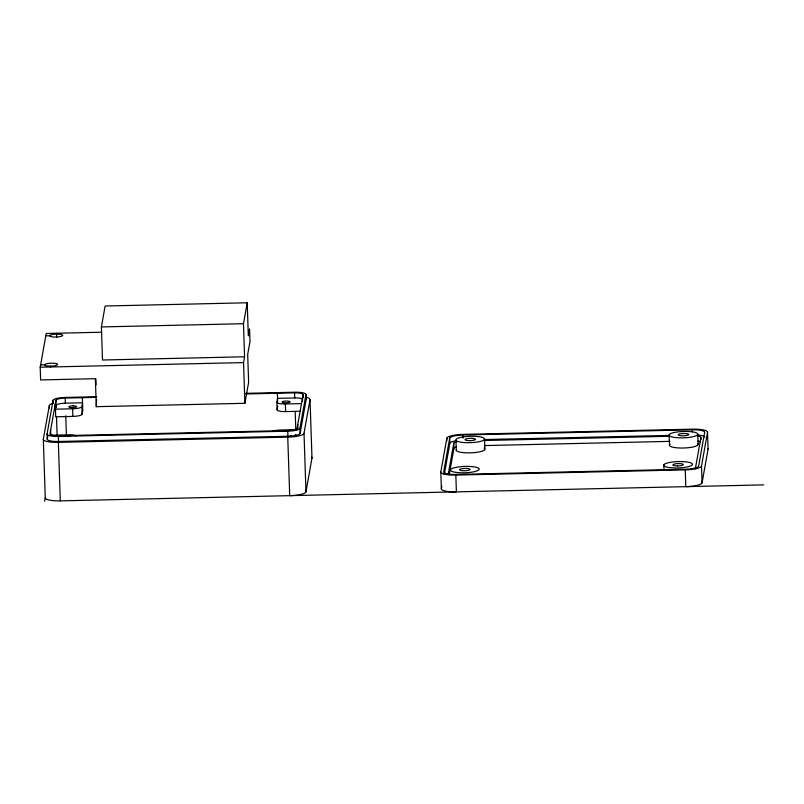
<?xml version="1.0" encoding="UTF-8"?>
<svg xmlns="http://www.w3.org/2000/svg" width="804" height="804" viewBox="0 0 804 804"><rect width="100%" height="100%" fill="white"/><g stroke="black" fill="none" stroke-linecap="round" stroke-linejoin="round"><path stroke-width="1.21" d="M247.22 302.776L243.481 323.71L244.577 356.785L102.5 360.011L101.404 326.937L105.133 306.002L247.22 302.776L248.315 335.851L249.562 328.876L249.984 341.589L247.692 354.383L248.627 382.372L244.888 403.296L96.299 406.673L95.364 378.694L40.622 379.94L40.2 367.217L46.22 333.489L101.616 332.233M50.632 366.976L50.783 366.091M56.642 333.258L56.602 337.6M44.642 501.224L45.265 497.736L43.326 439.225L49.345 405.497A15.658 3.467 -1.9 0 1 52.953 403.296M245.803 393.337L294.696 392.221A11.748 2.603 -1.9 0 1 305.962 394.573L306.123 399.668L300.113 433.386A11.748 2.603 -1.9 0 1 287.912 436.27L58.501 441.486A11.748 2.603 -1.9 0 1 47.235 439.135L47.064 434.039L53.084 400.322A11.748 2.603 -1.9 0 1 65.285 397.437L96.621 396.724M47.235 439.135L47.878 435.517M96.128 397.377L65.174 398.08A8.874 1.97 -1.9 0 0 55.948 400.251L49.938 433.979A8.874 1.97 -1.9 0 0 58.451 435.758L287.852 430.542A8.874 1.97 -1.9 0 0 297.068 428.361L303.088 394.643A8.874 1.97 -1.9 0 0 294.576 392.865L246.124 393.97M81.857 406.613L82.541 402.774L65.335 403.166A8.874 1.97 -1.9 0 0 56.119 405.347L55.436 409.186L72.641 408.794A8.874 1.97 -1.9 0 0 81.857 406.613L82.108 414.241A8.874 1.97 -1.9 0 1 72.893 416.422L55.687 416.814L55.265 404.09M82.108 414.241L82.802 410.402L82.38 397.689M96.299 406.673L96.55 399.487M244.888 403.296L243.542 362.594L244.577 356.785M300.364 411.256L285.621 411.588A8.874 1.97 -1.9 0 1 277.109 409.819L276.857 402.181L277.541 398.342L294.746 397.95A8.874 1.97 -1.9 0 1 302.716 398.985M277.109 409.819L277.792 405.98M300.113 433.386L299.942 428.301L305.962 394.573M304.023 433.296A15.658 3.467 -1.9 0 1 287.752 437.145L289.701 495.656A15.658 3.467 -1.9 0 0 305.962 491.817L304.023 433.296L310.032 399.578A15.658 3.467 -1.9 0 0 305.892 397.216M305.962 491.817L311.982 458.089L310.032 399.578M440.813 471.948A15.658 3.467 -1.9 0 0 455.838 475.074L456.391 491.867A15.658 3.467 -1.9 0 1 441.376 488.731L440.813 471.948L446.833 438.22A15.658 3.467 -1.9 0 1 463.094 434.381L692.505 429.165A15.658 3.467 -1.9 0 1 707.53 432.301L708.083 449.094L702.063 482.812A15.658 3.467 -1.9 0 1 685.802 486.661L685.249 469.868A15.658 3.467 -1.9 0 0 701.51 466.018L707.53 432.301M449.697 438.16L443.687 471.878A12.794 2.834 -1.9 0 0 455.948 474.44L685.36 469.224A12.794 2.834 -1.9 0 0 698.646 466.089L704.656 432.361A12.794 2.834 -1.9 0 0 692.395 429.808L462.983 435.014A12.794 2.834 -1.9 0 0 449.697 438.16L449.868 443.245L444.28 474.561M441.376 488.731L441.798 486.33M448.19 474.471L453.778 443.155A8.874 1.97 -1.9 0 1 456.622 441.697M449.225 474.742L453.948 448.24L453.778 443.155M695.329 468.853L700.917 437.537A8.874 1.97 -1.9 0 0 697.731 436.049M101.404 326.937L243.481 323.71M45.798 335.821L49.737 335.73A6.522 1.447 -1.9 0 1 54.984 334.203L56.682 334.122A6.522 1.447 -1.9 0 1 62.742 335.288A6.522 1.447 -1.9 0 1 57.476 336.956L55.777 337.037A6.522 1.447 -1.9 0 1 49.828 336.062L49.727 335.69M40.612 364.885L44.582 364.795M40.2 367.217L243.542 362.594M276.857 402.181A8.874 1.97 -1.9 0 0 285.37 403.96L301.349 403.598M296.696 429.648L280.717 430.009A8.874 1.97 -1.9 0 0 272.315 431.416M47.064 434.039A11.748 2.603 -1.9 0 0 58.33 436.391L287.742 431.185A11.748 2.603 -1.9 0 0 299.942 428.301M43.326 439.225A15.658 3.467 -1.9 0 0 58.35 442.351L287.752 437.145M484.4 439.547A14.361 3.176 -1.9 0 0 465.134 436.672A14.361 3.176 -1.9 0 0 461.164 442.24A14.361 3.176 -1.9 0 0 484.4 439.547L668.747 435.436M484.309 440.491L669.843 436.281M484.48 445.577L670.013 441.366M455.838 475.074L685.249 469.868M45.265 497.736A15.658 3.467 -1.9 0 0 60.29 500.872L763.8 484.882M700.917 437.537L700.987 439.577M701.51 466.018L702.063 482.812M697.822 434.311A14.361 3.176 -1.9 0 1 675.822 437.577A14.361 3.176 -1.9 0 1 676.807 432.029A14.361 3.176 -1.9 0 1 697.822 434.311L698.153 444.491M692.395 429.808L692.455 431.838M669.139 434.964L669.481 445.145M663.833 464.883L663.983 469.405M484.51 438.713L484.852 448.893M462.983 435.014L463.084 438.069M455.958 440.26L456.3 450.431M446.833 438.22L446.913 440.622M303.088 394.643L303.188 397.699M302.404 398.482L302.505 401.528M297.761 424.522L297.892 428.592M294.576 392.865L294.746 397.95M295.209 411.738L295.812 430.18M287.742 431.185L287.912 436.27M285.37 403.96L285.621 411.588M277.37 393.256L277.651 401.618M95.867 378.805L96.068 384.885M72.641 408.794L72.893 416.422M65.174 398.08L65.335 403.166M65.757 415.718L66.41 435.386M58.33 436.391L58.501 441.486M58.35 442.351L60.29 500.872M55.948 400.251L56.19 407.527M56.501 416.663L57.114 435.105M53.084 400.322L53.185 403.377M50.622 430.14L50.793 435.225L67.998 434.843A8.874 1.97 -1.9 0 1 75.968 435.868M49.345 405.497L49.426 407.99M311.61 457.195A15.658 3.467 -1.9 0 1 311.982 458.089M305.852 398.995A11.748 2.603 -1.9 0 1 306.123 399.668M708.033 448.642A15.658 3.467 -1.9 0 1 708.083 449.094M295.882 434.472A8.874 1.97 -1.9 0 1 295.199 434.693M291.44 435.406A8.874 1.97 -1.9 0 1 290.334 435.507M697.902 441.145A8.874 1.97 -1.9 0 1 700.545 441.888M453.948 448.24A8.874 1.97 -1.9 0 1 455.999 447.004M483.988 448.109A14.361 3.176 -1.9 0 1 472.028 452.783A14.361 3.176 -1.9 0 1 456.411 449.597M697.812 443.677A14.361 3.176 -1.9 0 1 683.249 448.019A14.361 3.176 -1.9 0 1 670.114 444.3M449.868 443.245A12.794 2.834 -1.9 0 1 455.275 440.873M697.41 435.004A12.794 2.834 -1.9 0 1 704.786 437.085M278.797 431.326A3.919 0.864 -1.9 0 1 283.49 431.356M65.988 436.11A3.919 0.864 -1.9 0 1 69.847 436.13M44.662 364.554L44.532 364.936A6.522 1.447 -1.9 0 0 49.697 366.111L51.396 366.081A6.522 1.447 -1.9 0 0 57.546 364.554A6.522 1.447 -1.9 0 0 52.381 363.197L50.682 363.217A6.522 1.447 -1.9 0 0 44.662 364.554M289.902 401.799L289.772 402.02A3.919 0.864 -1.9 0 1 285.299 402.794A3.919 0.864 -1.9 0 1 282.093 401.96A3.919 0.864 -1.9 0 1 286.003 401.045L287.018 401.045A3.919 0.864 -1.9 0 1 289.902 401.799M688.676 434.572L688.395 434.874A5.216 1.156 -1.9 0 1 679.802 435.577A5.216 1.156 -1.9 0 1 681.681 433.607A5.216 1.156 -1.9 0 1 688.676 434.572M460.069 469.295L459.697 469.596A5.216 1.156 -1.9 0 0 465.456 470.732L466.782 470.621A5.216 1.156 -1.9 0 0 468.611 468.682A5.216 1.156 -1.9 0 0 460.069 469.295M73.154 405.889L72.139 405.919A3.919 0.864 -1.9 0 0 68.853 406.794L68.883 407.015A3.919 0.864 -1.9 0 0 73.013 407.618A3.919 0.864 -1.9 0 0 76.661 406.653A3.919 0.864 -1.9 0 0 73.154 405.889M677.481 465.928L676.164 465.898A5.216 1.156 -1.9 0 1 674.375 464.069A5.216 1.156 -1.9 0 1 682.908 464.149L683.269 464.431A5.216 1.156 -1.9 0 1 677.481 465.928M472.722 438.391L471.445 438.321A5.216 1.156 -1.9 0 0 465.024 439.677L465.235 439.969A5.216 1.156 -1.9 0 0 473.526 440.28A5.216 1.156 -1.9 0 0 472.722 438.391M669.692 467.606A14.361 3.176 -1.9 0 0 692.385 464.642A14.361 3.176 -1.9 0 0 672.255 462.039A14.361 3.176 -1.9 0 0 669.692 467.606M455.767 472.35A14.361 3.176 -1.9 0 0 479.023 469.677A14.361 3.176 -1.9 0 0 459.798 466.782A14.361 3.176 -1.9 0 0 455.767 472.35"/></g></svg>
